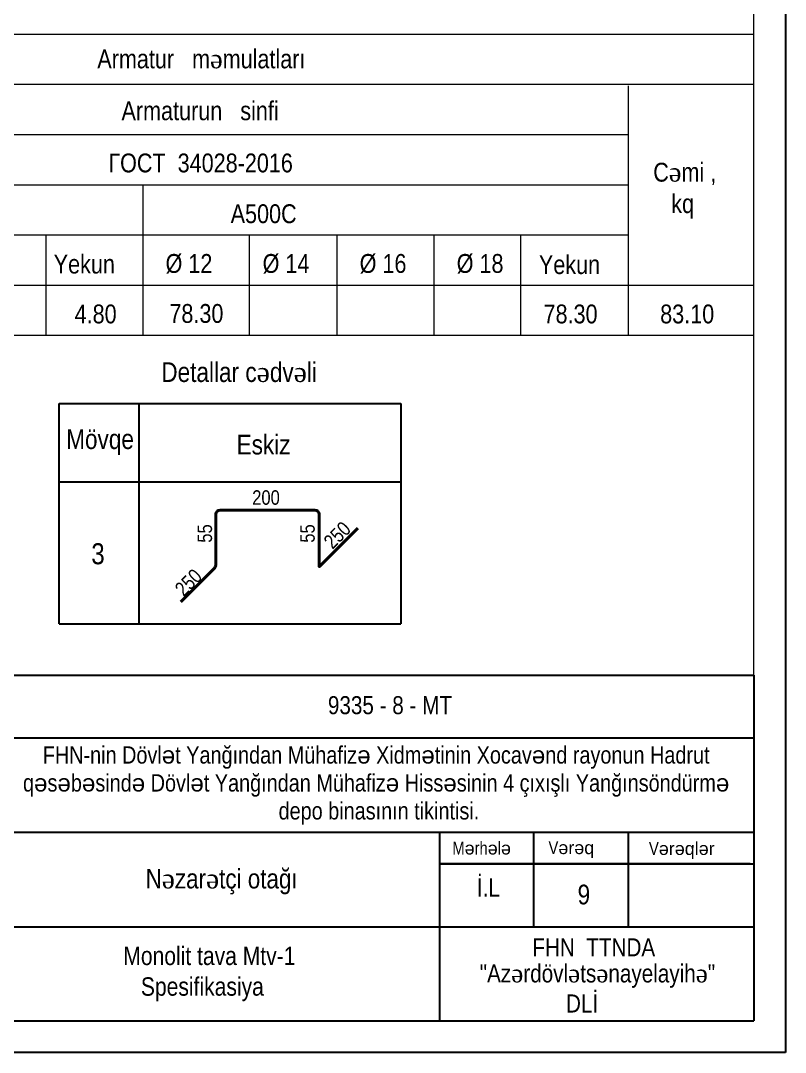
# Model space of a CAD drawing. Header units: millimetres. Extents: x 806395 to 1617731, y -246149 to 193681.
# Drawn here: x 1606069 to 1617712, y -180196 to -164491 of the extents above; entities that cross this region are included whole.
import ezdxf

# ---------------------------------------------------------------- set-up
doc = ezdxf.new("R2010")
doc.units = ezdxf.units.MM
for name, color, linetype, lineweight in [('0_Ном._пера__7', 7, 'Continuous', 25), ('cedvel  0.09', 7, 'Continuous', 13), ('Olchu', 142, 'Continuous', 9), ('razmer   0.09', 140, 'Continuous', 9), ('rigel A1', 255, 'Continuous', 40), ('ИЧ  РАЗМЕР  0.09', 143, 'Continuous', 9), ('перегородка_Ном._пера__1', 7, 'Continuous', 5), ('размер  0.09', 141, 'Continuous', 9)]:
    doc.layers.add(name, color=color, linetype=linetype, lineweight=lineweight)
doc.styles.add('style6', font='ARIALN.TTF', dxfattribs={"height": 300})

# ---------------------------------------------------------------- blocks, each defined once
blk = doc.blocks.new('vververvg')
at = {"color": 0, "lineweight": 25}
for p, q in [((1617734, -20955), (1617734, -50629)), ((1617734, -50629), (1575731, -50629))]:
    blk.add_line(p, q, dxfattribs=at)
at = {"color": 0, "lineweight": 5, "ltscale": 15}
blk.add_line((1617212, -50106), (1617212, -21477), dxfattribs=at)
at = {"lineweight": 25, "ltscale": 15}
for p, q in [((1597882, -44361), (1617212, -44361)), ((1617212, -44361), (1617212, -50106)), ((1604674, -45402), (1617213, -45402)), ((1604674, -46969), (1617211, -46969)), ((1611988, -50106), (1611988, -46964)), ((1613550, -46975), (1613550, -48543)), ((1615122, -46972), (1615122, -48538)), ((1617150, -47496), (1611988, -47496)), ((1611988, -47496), (1617212, -47496)), ((1604678, -48542), (1617205, -48542))]:
    blk.add_line(p, q, dxfattribs=at)
at = {"lineweight": 5, "ltscale": 15}
blk.add_line((1617212, -44361), (1617212, -44361), dxfattribs=at)
at = {"color": 0, "lineweight": 25, "ltscale": 15}
blk.add_line((1577821, -50106), (1617212, -50106), dxfattribs=at)
at = {"lineweight": 25, "attachment_point": 1, "style": 'style6'}
for s, insert, char_height, width in [('M{\\fArial|b0|i0|c0|p34;ə}rh{\\fArial|b0|i0|c0|p34;ə}l{\\fArial|b0|i0|c0|p34;ə}', (1612199, -47127), 213.61, 6455.66), ('V{\\fArial|b0|i0|c0|p34;ə\\fArial|b0|i0|c238|p34;r\\fArial|b0|i0|c0|p34;ə\\fArial|b0|i0|c238|p34;q}', (1613797, -47120), 213.61, 6455.66), ('V{\\fArial|b0|i0|c0|p34;ə\\fArial|b0|i0|c238|p34;r\\fArial|b0|i0|c0|p34;ə\\fArial|b0|i0|c238|p34;ql\\fArial|b0|i0|c0|p34;ə\\fArial|b0|i0|c238|p34;r}', (1615467, -47134), 213.615, 6455.66), ('{\\fArial Narrow|b0|i0|c238|p34;İ}.L{\\fArial Narrow|b0|i0|c186|p34;      }', (1612607, -47738), 300, 10555.18)]:
    blk.add_mtext(s, dxfattribs=dict(at, insert=insert, char_height=char_height, width=width))
at = {"color": 0, "insert": (1607100, -47579), "char_height": 325.066, "attachment_point": 1, "style": 'style6'}
blk.add_mtext_dynamic_manual_height_columns('N{\\fTimes New Roman|b0|i0|c0|p18;ə\\fArial Narrow|b0|i0|c238|p34;zar\\fTimes New Roman|b0|i0|c0|p18;ə\\fArial Narrow|b0|i0|c238|p34;tçi otağı}', width=9709.14, gutter_width=1, heights=[0], dxfattribs=at)
at = {"ltscale": 15, "insert": (1613146, -48733), "char_height": 300, "attachment_point": 1, "style": 'style6'}
blk.add_mtext('  {\\fArial Narrow|b0|i0|c238|p34;  FHN  TTNDA}', dxfattribs=at)
at = {"lineweight": 25, "ltscale": 15, "insert": (1612654, -49166), "char_height": 300, "width": 9056.29, "attachment_point": 1, "style": 'style6'}
blk.add_mtext('"Az{\\fTimes New Roman|b0|i0|c238|p18;ə}rdövl{\\fTimes New Roman|b0|i0|c238|p18;ə}ts{\\fTimes New Roman|b0|i0|c238|p18;ə}nayelayih{\\fTimes New Roman|b0|i0|c238|p18;ə}"\\P               DL{\\fArial Narrow|b0|i0|c238|p34;İ}', dxfattribs=at)
at = {"layer": '0_Ном._пера__7', "linetype": 'Continuous', "insert": (1610932, -46193), "char_height": 287.847, "width": 13776.74, "attachment_point": 5, "line_spacing_factor": 0.967685, "style": 'style6'}
blk.add_mtext('{\\fArial Narrow|b0|i0|c238|p34;FHN-nin Dövl\\fArial|b0|i0|c238|p38;ə\\fArial Narrow|b0|i0|c238|p34;t Yanğından Mühafiz\\fArial|b0|i0|c238|p38;ə\\fArial Narrow|b0|i0|c238|p34; Xidm\\fArial|b0|i0|c238|p38;ə\\fArial Narrow|b0|i0|c238|p34;tinin} {\\fArial Narrow|b0|i0|c238|p34;Xocav\\fArial|b0|i0|c238|p38;ə\\fArial Narrow|b0|i0|c238|p34;nd rayonun Hadrut\\Pq\\fArial|b0|i0|c238|p38;ə\\fArial Narrow|b0|i0|c238|p34;s\\fArial|b0|i0|c238|p38;ə\\fArial Narrow|b0|i0|c238|p34;b\\fArial|b0|i0|c238|p38;ə\\fArial Narrow|b0|i0|c238|p34;sind\\fArial|b0|i0|c238|p38;ə\\fArial Narrow|b0|i0|c238|p34; Dövl\\fArial|b0|i0|c238|p38;ə\\fArial Narrow|b0|i0|c238|p34;t Yanğından Mühafiz\\fArial|b0|i0|c238|p38;ə\\fArial Narrow|b0|i0|c238|p34; Hiss\\fArial|b0|i0|c238|p38;ə\\fArial Narrow|b0|i0|c238|p34;sinin 4 çıxışlı Yanğınsöndürm\\fArial|b0|i0|c238|p38;ə\\P\\fArial Narrow|b0|i0|c238|p34; depo binasının tikintisi}.', dxfattribs=at)
at = {"layer": 'перегородка_Ном._пера__1', "linetype": 'Continuous', "insert": (1610130, -44708), "char_height": 300, "attachment_point": 1, "style": 'style6'}
blk.add_mtext('{\\fArial Narrow|b0|i0|c238|p34;9335} -{\\fArial Narrow|b0|i0|c238|p34; 8 }- {\\fArial Narrow|b0|i0|c238|p34;MT}', dxfattribs=at)

msp = doc.modelspace()

# ---------------------------------------------------------------- linework, layer by layer
at = {"color": 7, "lineweight": 25}
for p, q in [((1606658.125, -170317.109), (1611857.715, -170317.109)), ((1606658.125, -173674.682), (1606658.125, -170317.109)), ((1607874.345, -173674.682), (1607874.345, -170317.109)), ((1611857.715, -170317.109), (1611857.715, -173674.682)), ((1606658.125, -171510.095), (1611857.715, -171510.095)), ((1606658.125, -173674.682), (1611857.715, -173674.682))]:
    msp.add_line(p, q, dxfattribs=at)
at = {"layer": 'cedvel  0.09', "lineweight": 20}
for p, q in [((1599557.478, -164696.478), (1617233.558, -164696.478)), ((1603497.18, -165460.478), (1617233.558, -165460.478)), ((1615316.285, -165484.418), (1615316.285, -169280.478)), ((1603497.18, -166224.478), (1615316.285, -166224.478)), ((1603497.18, -166988.478), (1615316.285, -166988.478)), ((1607929.344, -166988.478), (1607929.344, -169280.478)), ((1603497.18, -167752.478), (1615316.285, -167752.478)), ((1606451.956, -167752.478), (1606451.956, -169280.478)), ((1609546.728, -167752.478), (1609546.728, -169280.478)), ((1610884.12, -167752.478), (1610884.12, -169280.478)), ((1612361.508, -167752.478), (1612361.508, -169280.478)), ((1613680.554, -167752.478), (1613680.554, -169280.478)), ((1599557.478, -168516.478), (1617233.558, -168516.478)), ((1599557.478, -169280.478), (1617233.558, -169280.478))]:
    msp.add_line(p, q, dxfattribs=at)
at = {"layer": 'rigel A1', "color": 0}
msp.add_lwpolyline([(1608508.662, -173338.037), (1609011.997, -172834.702, 0.198912367), (1609040.677, -172765.462), (1609040.677, -172005.878, -0.414213562), (1609105.957, -171940.598), (1610547.541, -171940.598, -0.414213562), (1610612.821, -172005.878), (1610612.821, -172798.142, 0.668178638), (1610618.393, -172800.45), (1611201.742, -172217.101)], format="xyb", dxfattribs=at)

# ---------------------------------------------------------------- block references
at = {"xscale": 0.9158549222797927, "yscale": 0.9158549222797927, "zscale": 0.9158549222797927}
msp.add_blockref('vververvg', (136101.965, -133827.421), dxfattribs=at)

# ---------------------------------------------------------------- texts
at = {"color": 0, "lineweight": 0, "insert": (1608211.15, -169691.235, -52.59), "char_height": 300, "width": 16391.5823, "attachment_point": 1, "style": 'style6'}
msp.add_mtext('{\\fArial Narrow|b0|i0|c238|p34;Detallar c\\fTimes New Roman|b0|i0|c238|p18;ə\\fArial Narrow|b0|i0|c238|p34;dv\\fTimes New Roman|b0|i0|c238|p18;ə\\fArial Narrow|b0|i0|c238|p34;li}', dxfattribs=at)
at = {"color": 0, "lineweight": 0, "insert": (1607278.406, -170906.793, -52.59), "char_height": 300, "attachment_point": 5, "style": 'style6'}
msp.add_mtext('{\\fArial Narrow|b0|i0|c238|p34;Mövqe}', dxfattribs=at)
at = {"color": 7, "style": 'style6'}
for s, insert, char_height, width, attachment_point in [('         Eskiz', (1610178.51, -170793.925), 300, 5710.48027, 3), ('{\\fArial Narrow|b0|i0|c186|p34;    }200', (1609314.371, -171639.99), 220, 2855.24014, 1), ('{\\fArial Narrow|b0|i0|c186|p34;    \\fArial Narrow|b0|i0|c238|p34;\\H1.28x;3}', (1606826.712, -172445.725), 250, 2855.24014, 1)]:
    msp.add_mtext(s, dxfattribs=dict(at, insert=insert, char_height=char_height, width=width, attachment_point=attachment_point))
at = {"color": 7, "char_height": 220, "width": 2855.24014, "attachment_point": 1, "rotation": 90, "style": 'style6'}
for insert in [(1608763.101, -172717.909), (1610326.179, -172717.909)]:
    msp.add_mtext('{\\fArial Narrow|b0|i0|c186|p34;    }55', dxfattribs=dict(at, insert=insert))
at = {"color": 0, "lineweight": 13, "insert": (1614310.127, -177795.058), "char_height": 300, "width": 10067.36702, "attachment_point": 5, "style": 'style6'}
msp.add_mtext('{\\fArial Narrow|b0|i0|c238|p34;    }   9{\\fArial Narrow|b0|i0|c238|p34; }', dxfattribs=at)
at = {"lineweight": 15, "insert": (1607632.492, -178586.505), "char_height": 280, "width": 13362.19242, "attachment_point": 1, "style": 'style6'}
msp.add_mtext('{\\fArial Narrow|b0|i0|c238|p34;Monolit }tava Mtv-1\\P{\\fArial Narrow|b0|i0|c238|p34;   }Spesifikasiya', dxfattribs=at)
at = {"layer": 'Olchu', "color": 0, "char_height": 220, "attachment_point": 5, "rotation": 45, "style": 'style6'}
for insert in [(1610890.006, -172323.061), (1608624.604, -173043.472)]:
    msp.add_mtext('{\\fArial Narrow|b0|i0|c238|p34;25}0', dxfattribs=dict(at, insert=insert))
at = {"layer": 'razmer   0.09', "lineweight": 20, "attachment_point": 1, "style": 'style6'}
for s, insert, char_height in [('{\\fArial Narrow|b0|i0|c238|p34;\\C0;Armatur\\fArial Narrow|b0|i0|c204|p34;   \\fArial Narrow|b0|i0|c238|p34;m\\fTimes New Roman|b0|i0|c238|p18;ə\\fArial Narrow|b0|i0|c238|p34;mulatları}', (1607236.763, -164929.679), 286.871484), ('{\\fArial Narrow|b0|i0|c238|p34;\\C0;Armaturun\\fArial Narrow|b0|i0|c204|p34;   \\fArial Narrow|b0|i0|c238|p34;sinfi}', (1607605.217, -165719.349), 286.871484), ('{\\C0;C\\fTimes New Roman|b0|i0|c238|p18;ə\\fArial Narrow|b0|i0|c204|p34;mi ,\\P\\fArial Narrow|b0|i0|c238|p34;   kq}', (1615700.646, -166654.619), 286.87148), ('{\\fArial Narrow|b0|i0|c238|p34;\\C0;4.80}', (1606891.214, -168812.343), 286.87148), ('{\\C0;78.30}', (1614030.4, -168812.343), 286.87148), ('{\\C0;8\\fArial Narrow|b0|i0|c238|p34;3\\fArial Narrow|b0|i0|c204|p34;.\\fArial Narrow|b0|i0|c238|p34;10}', (1615806.262, -168812.343), 286.871484)]:
    msp.add_mtext(s, dxfattribs=dict(at, insert=insert, char_height=char_height))
at = {"layer": 'razmer   0.09', "color": 1, "lineweight": 20, "insert": (1611230.672, -168043.84), "char_height": 286.87148, "attachment_point": 1, "style": 'style6'}
msp.add_mtext('{\\C0;Ø 1\\fArial Narrow|b0|i0|c238|p34;6}', dxfattribs=at)
at = {"layer": 'razmer   0.09', "lineweight": 20, "insert": (1608334.15, -168804.923), "char_height": 286.87148, "width": 1397.3102, "attachment_point": 1, "style": 'style6'}
msp.add_mtext('\\pxt3;{\\C0;78.30}', dxfattribs=at)
at = {"layer": 'ИЧ  РАЗМЕР  0.09', "lineweight": 20, "attachment_point": 1, "style": 'style6'}
for s, insert, char_height in [('{\\C0;A500C}', (1609266.803, -167286.701), 286.87148), ('{\\fArial Narrow|b0|i0|c238|p34;\\C0;Yekun}', (1606572.846, -168052.951), 286.87148), ('{\\C0;Ø 1\\fArial Narrow|b0|i0|c238|p34;2}', (1608275.895, -168043.84), 286.87148), ('{\\C0;Ø 14}', (1609753.284, -168043.84), 286.8715), ('{\\C0;Ø 1\\fArial Narrow|b0|i0|c238|p34;8}', (1612708.06, -168043.84), 286.87148), ('{\\fArial Narrow|b0|i0|c238|p34;\\C0;Yekun}', (1613959.786, -168061.105), 286.87148)]:
    msp.add_mtext(s, dxfattribs=dict(at, insert=insert, char_height=char_height))
at = {"layer": 'размер  0.09', "lineweight": 20, "insert": (1607407.847, -166513.825), "char_height": 286.87148, "attachment_point": 1, "style": 'style6'}
msp.add_mtext('{\\C0;ГОСТ  34028-2016}', dxfattribs=at)

doc.saveas('drawing.dxf')
